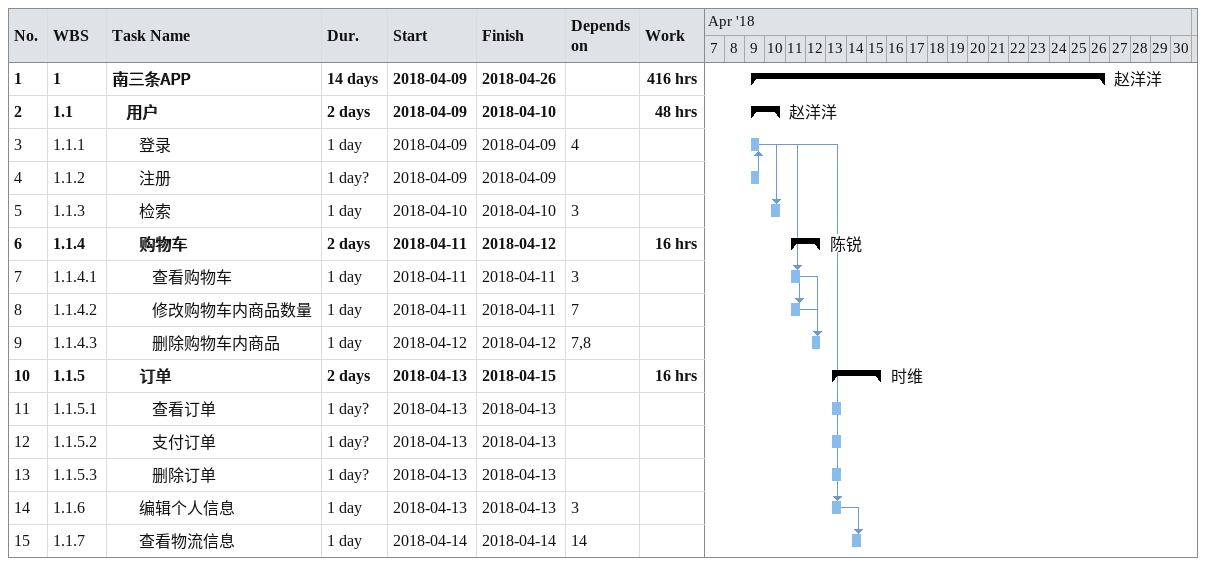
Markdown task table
| ID | WBS | Task | Duration | Start | Finish | Predecessors | Resources | Work (h) |
|---|---|---|---|---|---|---|---|---|
| 1 | 1 | **南三条APP** | 14d | 2018-04-09 | 2018-04-26 |  | 赵洋洋 | 416 |
| 2 | 1.1 | **用户** | 2d | 2018-04-09 | 2018-04-10 |  | 赵洋洋 | 48 |
| 3 | 1.1.1 | 登录 | 1d | 2018-04-09 | 2018-04-09 | 4 |  |  |
| 4 | 1.1.2 | 注册 | 1d? | 2018-04-09 | 2018-04-09 |  |  |  |
| 5 | 1.1.3 | 检索 | 1d | 2018-04-10 | 2018-04-10 | 3 |  |  |
| 6 | 1.1.4 | **购物车** | 2d | 2018-04-11 | 2018-04-12 |  | 陈锐 | 16 |
| 7 | 1.1.4.1 | 查看购物车 | 1d | 2018-04-11 | 2018-04-11 | 3 |  |  |
| 8 | 1.1.4.2 | 修改购物车内商品数量 | 1d | 2018-04-11 | 2018-04-11 | 7 |  |  |
| 9 | 1.1.4.3 | 删除购物车内商品 | 1d | 2018-04-12 | 2018-04-12 | 7, 8 |  |  |
| 10 | 1.1.5 | **订单** | 2d | 2018-04-13 | 2018-04-15 |  | 时维 | 16 |
| 11 | 1.1.5.1 | 查看订单 | 1d? | 2018-04-13 | 2018-04-13 |  |  |  |
| 12 | 1.1.5.2 | 支付订单 | 1d? | 2018-04-13 | 2018-04-13 |  |  |  |
| 13 | 1.1.5.3 | 删除订单 | 1d? | 2018-04-13 | 2018-04-13 |  |  |  |
| 14 | 1.1.6 | 编辑个人信息 | 1d | 2018-04-13 | 2018-04-13 | 3 |  |  |
| 15 | 1.1.7 | 查看物流信息 | 1d | 2018-04-14 | 2018-04-14 | 14 |  |  |
